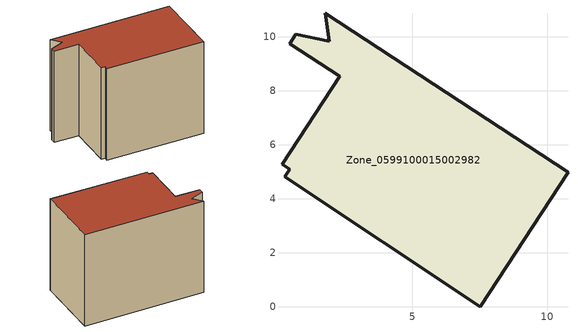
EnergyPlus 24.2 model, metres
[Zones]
Zone_0599100015002982
 floor ground (C_G): 1.93,9.82 1.78,10.86 10.77,4.98 7.52,0 0.27,4.81 0.46,5.08 0.18,5.26 2.31,8.53 0.46,9.74 0.69,10.09 z0.84
 wall outside (C_F): 7.52,0 10.77,4.98 1.78,10.86 1.93,9.82 0.69,10.09 0.46,9.74 2.31,8.53 0.18,5.26 0.46,5.08 0.27,4.81 7.52,0 z0.84:9.54
 roof outside (C_R): 0.18,5.26 0.46,5.08 0.27,4.81 7.52,0 10.77,4.98 1.78,10.86 1.93,9.82 0.69,10.09 0.46,9.74 2.31,8.53 z9.54
[BUILDING]
Pand.0599100015002982: North Axis=0; Terrain=City; Loads Convergence Tolerance Value=0.04; Temperature Convergence Tolerance Value=0.4; Solar Distribution=FullExterior; Maximum Number of Warmup Days=25; Minimum Number of Warmup Days=1
[Site:Location]
Rotterdam.The.Hague.AP_ZH_NLD Design_Conditions: Latitude=51.96; Longitude=4.45; Time Zone=1; Elevation=-4.5
[SITE:GROUNDTEMPERATURE:BUILDINGSURFACE]
18, 18, 18, 18, 18, 18, 18, 18, 18, 18, 18, 18
[MATERIAL] Thermal Absorptance=0.9; Solar Absorptance=0.7; Visible Absorptance=0.7
Name | Roughness | Thickness | Conductivity | Density | Specific Heat
G.TI.1975-1991 | MediumSmooth | 0.15 | 0.288461 | 540 | 1210
F.TI.1975-1991 | Rough | 0.3 | 0.230769 | 1920 | 840
R.TI.1975-1991 | MediumRough | 0.2 | 0.153846 | 1500 | 1000
[CONSTRUCTION]
C_G: G.TI.1975-1991
C_F: F.TI.1975-1991
C_R: R.TI.1975-1991
[ZONE]
Zone_0599100015002982: Type=1; Multiplier=1; Ceiling Height=Autocalculate; Volume=Autocalculate; Floor Area=autocalculate; Part of Total Floor Area=Yes
[ZONEINFILTRATION:DESIGNFLOWRATE]
Infil_Zone_0599100015002982: Zone or ZoneList or Space or SpaceList=Zone_0599100015002982; Schedule=AlwaysOn; Design Flow Rate Calculation Method=Flow/Area; Flow Rate per Floor Area=0.003; Constant Term Coefficient=1; Temperature Term Coefficient=0; Velocity Term Coefficient=0; Velocity Squared Term Coefficient=0
[HVACTEMPLATE:ZONE:IDEALLOADSAIRSYSTEM]
Zone_0599100015002982: Maximum Heating Supply Air Temperature=50; Minimum Cooling Supply Air Temperature=13; Maximum Heating Supply Air Humidity Ratio=0.0156; Minimum Cooling Supply Air Humidity Ratio=0.0077; Heating Limit=NoLimit; Cooling Limit=NoLimit; Dehumidification Control Type=ConstantSensibleHeatRatio; Cooling Sensible Heat Ratio=0.7; Dehumidification Setpoint=60; Humidification Control Type=None; Humidification Setpoint=30; Outdoor Air Method=None; Outdoor Air Flow Rate per Person=0.00944; Outdoor Air Flow Rate per Zone Floor Area=0; Outdoor Air Flow Rate per Zone=0; Demand Controlled Ventilation Type=None; Outdoor Air Economizer Type=NoEconomizer; Heat Recovery Type=None; Sensible Heat Recovery Effectiveness=0.7; Latent Heat Recovery Effectiveness=0.65
[ZONECONTROL:THERMOSTAT]
ThermostatControl_Zone_0599100015002982: Zone or ZoneList=Zone_0599100015002982; Control Type Schedule=DualSetpointControlType; Control 1=Thermostat_Zone_0599100015002982; Temperature Difference Between Cutout And Setpoint=0
[THERMOSTATSETPOINT:DUALSETPOINT]
Thermostat_Zone_0599100015002982: Heating Setpoint Temperature Schedule=HeatingSetpoint_Zone_0599100015002982; Cooling Setpoint Temperature Schedule=CoolingSetpoint_Zone_0599100015002982
[SCHEDULE:COMPACT]
HeatingSetpoint_Zone_0599100015002982: Through: 12/31, For: AllDays, Until: 24:00, 21
CoolingSetpoint_Zone_0599100015002982: Through: 12/31, For: AllDays, Until: 24:00, 24
DualSetpointControlType: Through: 12/31, For: AllDays, Until: 24:00, 4
AlwaysOn: Through: 12/31, For: AllDays, Until: 24:00, 1
